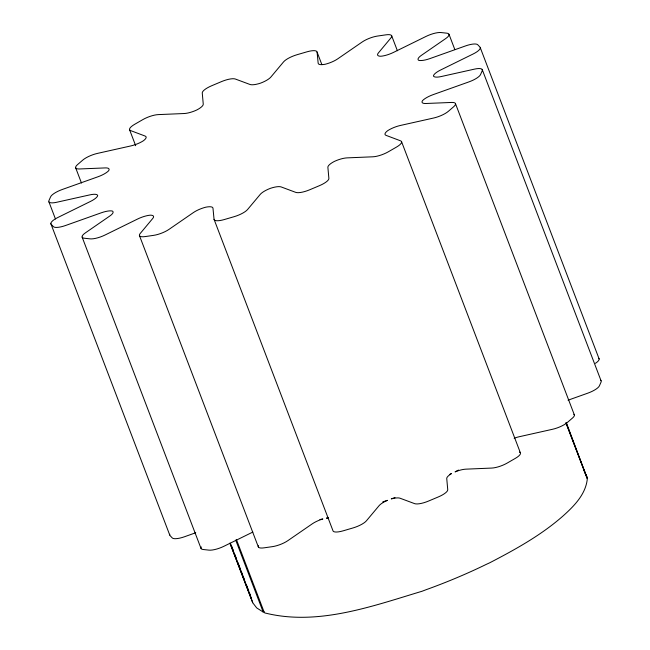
<?xml version="1.0" encoding="UTF-8"?>
<svg xmlns="http://www.w3.org/2000/svg" width="650" height="650" viewBox="0 0 650 650"><rect width="100%" height="100%" fill="white"/><g stroke="black" fill="none" stroke-linecap="round" stroke-linejoin="round"><path stroke-width="0.97" d="M566.012 422.736L587.34 478.587C585.869 494.349 573.918 506.236 562.77 516.206C540.954 535.34 515.401 549.445 489.775 562.762L486.127 564.444A178.677 51.049 -20.9 0 1 425.986 589.753L422.142 591.224C372.336 606.182 318.248 625.958 265.923 613.202L264.883 613.031L263.981 611.715L236.502 539.768M263.981 611.715L263.177 612.032L256.709 607.921L252.712 602.745L249.462 592.889M587.34 478.587L566.264 422.484M458.543 470.064L455.073 471.884A12.992 3.713 -20.9 0 1 465.814 469.162L491.757 468.065A12.992 3.713 -20.9 0 0 507.203 463.06L515.369 458.348A12.992 3.713 -20.9 0 0 520.471 453.05L401.602 141.781M252.842 532.066L223.941 546.268A12.992 3.713 -20.9 0 1 209.007 550.136L203.19 549.502A12.992 3.713 -20.9 0 1 201.281 546.934M195.739 532.748L184.494 536.754A12.992 3.713 -20.9 0 1 172.25 537.932L170.007 535.543A12.992 3.713 -20.9 0 1 169.78 534.276M568.051 400.197L587.73 393.185A12.992 3.713 -20.9 0 0 599.398 385.848L601.063 382.07A12.992 3.713 -20.9 0 0 600.503 380.266M382.769 501.889L387.441 500.346A12.992 3.713 -20.9 0 0 379.113 505.643L366.413 520.812A12.992 3.713 -20.9 0 1 352.974 527.954L343.086 530.847A12.992 3.713 -20.9 0 1 332.914 530.595L214.053 219.326L212.972 208.179A12.992 3.713 -20.9 0 0 205.863 207.171A12.992 3.713 -20.9 0 0 193.432 212.55L168.968 229.401A12.992 3.713 -20.9 0 1 153.603 235.357L145.112 236.584A12.992 3.713 -20.9 0 1 140.173 233.545L152.799 218.392A12.992 3.713 -20.9 0 0 150.345 215.158A12.992 3.713 -20.9 0 0 137.597 219.026L105.081 234.999A12.992 3.713 -20.9 0 1 90.139 238.859L84.329 238.233A12.992 3.713 -20.9 0 1 85.386 232.871L109.801 216.019A12.992 3.713 -20.9 0 0 112.361 211.047A12.992 3.713 -20.9 0 0 101.237 212.81L65.634 225.477A12.992 3.713 -20.9 0 1 53.389 226.655L51.147 224.274A12.992 3.713 -20.9 0 1 58.037 217.401L90.513 201.411A12.992 3.713 -20.9 0 0 97.703 195.471A12.992 3.713 -20.9 0 0 89.903 194.862L56.623 202.288A12.992 3.713 -20.9 0 1 48.937 200.606L50.602 196.828A12.992 3.713 -20.9 0 1 62.27 189.491L97.874 176.808A12.992 3.713 -20.9 0 0 108.599 170.787A12.992 3.713 -20.9 0 0 105.308 167.911L79.422 168.968A12.992 3.713 -20.9 0 1 77.464 164.678L82.786 160.079A12.992 3.713 -20.9 0 1 97.459 153.4L130.772 145.941A12.992 3.713 -20.9 0 0 143.398 140.766A12.992 3.713 -20.9 0 0 145.112 136.053L130.561 130.577A12.992 3.713 -20.9 0 1 134.631 124.337L142.797 119.624A12.992 3.713 -20.9 0 1 158.243 114.611L184.186 113.522A12.992 3.713 -20.9 0 0 196.787 109.98A12.992 3.713 -20.9 0 0 203.255 104.138L202.256 92.966A12.992 3.713 -20.9 0 1 211.729 85.727L221.496 81.608A12.992 3.713 -20.9 0 1 235.365 79.032L249.99 84.476A12.992 3.713 -20.9 0 0 260.658 83.103A12.992 3.713 -20.9 0 0 270.887 77.033L283.587 61.864A12.992 3.713 -20.9 0 1 297.026 54.722L306.914 51.837A12.992 3.713 -20.9 0 1 317.086 52.081L321.783 64.382M328.315 517.668L326.414 518.164A12.992 3.713 -20.9 0 1 327.933 518.026M319.906 519.537L322.839 518.968A12.992 3.713 -20.9 0 0 312.293 523.819L287.828 540.67A12.992 3.713 -20.9 0 1 272.464 546.634L263.973 547.852A12.992 3.713 -20.9 0 1 258.464 545.667M250.932 597.122L251.266 597.618M583.871 470.243L587.226 477.384M480.285 47.702L599.146 358.979M482.186 69.461L601.047 380.729M449.004 34.296L454.781 49.433M455.439 103.521L574.308 414.789M566.036 423.183L586.999 478.083M391.617 35.636L397.394 50.773M129.529 129.626L135.671 145.706M139.523 235.771L258.383 547.04M235.706 540.085L263.177 612.032M231.384 545.553L233.196 550.29M234.642 554.076L236.446 558.805M237.892 562.591L240.061 568.271M241.15 571.114L244.043 578.687M246.212 584.366L248.739 590.988M230.685 544.107L239.005 565.882M239.728 567.775L242.255 574.397M242.978 576.298L250.567 596.172M230.076 543.416L251.046 598.317M229.938 543.108L252.712 602.745M75.692 167.887L81.478 183.024M82.136 237.112L200.996 548.381M48.953 201.947L55.453 218.977M50.854 223.706L169.715 534.974M317.086 52.081L318.167 63.229A12.992 3.713 -20.9 0 0 325.268 64.236A12.992 3.713 -20.9 0 0 337.707 58.858L362.172 42.006A12.992 3.713 -20.9 0 1 377.536 36.051L386.027 34.824A12.992 3.713 -20.9 0 1 390.959 37.863L378.332 53.016A12.992 3.713 -20.9 0 0 380.794 56.249A12.992 3.713 -20.9 0 0 393.543 52.382L426.059 36.408A12.992 3.713 -20.9 0 1 440.993 32.549L446.81 33.174A12.992 3.713 -20.9 0 1 445.746 38.537L421.338 55.388A12.992 3.713 -20.9 0 0 418.779 60.361A12.992 3.713 -20.9 0 0 429.902 58.598L465.506 45.931A12.992 3.713 -20.9 0 1 477.75 44.752L479.993 47.133A12.992 3.713 -20.9 0 1 473.102 54.007L440.627 69.997A12.992 3.713 -20.9 0 0 433.436 75.936A12.992 3.713 -20.9 0 0 441.236 76.546L474.516 69.119A12.992 3.713 -20.9 0 1 482.202 70.801L480.537 74.579A12.992 3.713 -20.9 0 1 468.861 81.916L433.257 94.599A12.992 3.713 -20.9 0 0 422.532 100.62A12.992 3.713 -20.9 0 0 425.831 103.496L451.718 102.44A12.992 3.713 -20.9 0 1 453.676 106.73L448.354 111.321A12.992 3.713 -20.9 0 1 433.672 118.008L400.368 125.466A12.992 3.713 -20.9 0 0 387.741 130.634A12.992 3.713 -20.9 0 0 386.027 135.354L400.579 140.831A12.992 3.713 -20.9 0 1 396.508 147.071L388.342 151.783A12.992 3.713 -20.9 0 1 372.889 156.796L346.954 157.885A12.992 3.713 -20.9 0 0 334.344 161.428A12.992 3.713 -20.9 0 0 327.876 167.269L328.884 178.441A12.992 3.713 -20.9 0 1 319.41 185.681L309.636 189.8A12.992 3.713 -20.9 0 1 295.766 192.376L281.149 186.932A12.992 3.713 -20.9 0 0 270.481 188.305A12.992 3.713 -20.9 0 0 260.252 194.374L247.553 209.544A12.992 3.713 -20.9 0 1 234.114 216.686L224.226 219.57A12.992 3.713 -20.9 0 1 214.053 219.326M519.439 452.099A12.992 3.713 -20.9 0 1 520.13 452.506M514.166 438.246A12.992 3.713 -20.9 0 1 519.228 436.735L552.541 429.276A12.992 3.713 -20.9 0 0 567.214 422.598L572.536 418.007A12.992 3.713 -20.9 0 0 573.861 414.286M449.702 474.402A178.677 51.049 -20.9 0 0 451.425 473.566L450.133 474.516A12.992 3.713 -20.9 0 0 446.745 478.538L447.744 489.71A12.992 3.713 -20.9 0 1 438.271 496.957L428.504 501.069A12.992 3.713 -20.9 0 1 414.635 503.644L400.01 498.209A12.992 3.713 -20.9 0 0 393.12 498.509L391.284 498.875A178.677 51.049 -20.9 0 0 395.029 497.51M598.853 358.402A12.992 3.713 -20.9 0 1 595.424 363.326"/></g></svg>
